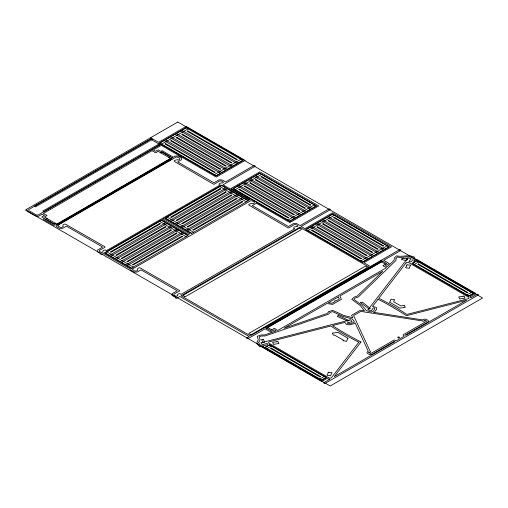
<?xml version="1.0" encoding="UTF-8"?>
<svg xmlns="http://www.w3.org/2000/svg" width="508" height="508" viewBox="0 0 508 508"><rect width="100%" height="100%" fill="white"/><g stroke="black" fill="none" stroke-linecap="round" stroke-linejoin="round"><path stroke-width="0.76" d="M401.987 258.705L401.714 259.302M401.961 258.566C410.762 257.213 408.318 262.166 401.695 259.436M261.76 339.503L263.595 339.35M263.589 339.477L264.408 342.278L263.315 342.748L262.7 342.525L261.791 339.649M186.182 127.864L181.928 130.321L238.335 162.884L242.589 160.433M161.303 144.342L188.068 128.886M214.052 174.796L240.817 159.341M234.925 189.827L261.684 174.371M287.668 220.281L314.433 204.826M307.689 230.708L334.455 215.259M360.439 261.163L387.204 245.713M266.637 328.257L382.715 261.239M266.713 348.742L271.71 345.859M413.976 264.624L418.973 261.741M319.462 379.197L324.46 376.314M466.725 295.078L471.722 292.195M385.489 264.185L381.552 261.912A0.845 0.489 0 0 1 381.095 261.836L267.672 327.317A0.845 0.489 0 0 1 267.799 327.584L271.742 329.857M150.597 137.725L158.579 142.335L186.182 126.397L245.129 160.433L216.256 177.101L161.315 145.377L153.365 149.968L155.658 151.289L158.159 149.847L160.814 151.384L162.065 150.66L172.726 156.82L171.482 157.537L172.085 157.886L175.241 156.064L178.321 156.064L181.534 157.918L181.534 159.696L177.711 161.9L213.925 182.804L218.992 179.876L222.066 179.876L225.565 181.896L253.536 165.748A0.895 0.521 0 0 1 254.806 165.748A0.895 0.521 0 0 1 254.806 166.478L223.037 184.823L249.371 200.019L250.082 199.612L230.93 188.551L259.798 171.882L318.745 205.918L289.877 222.58L256.375 203.238L252.286 205.6L288.5 226.505L293.567 223.577L296.64 223.577L300.139 225.596L328.67 209.125A0.895 0.521 0 0 1 329.94 209.125A0.895 0.521 0 0 1 329.94 209.855L301.13 226.485L304.971 228.702L332.569 212.769L391.516 246.799L363.918 262.738L370.459 266.51L399.263 249.879A0.895 0.521 0 0 1 400.533 249.879A0.895 0.521 0 0 1 400.533 250.615L383.692 260.337L389.198 263.512L385.534 265.627L387.401 266.706L394.195 260.115L394.24 258.07L396.526 255.854C402.628 257.404 408.737 254.102 414.636 257.232L415.017 259.404L413.575 261.277L416.77 259.436L475.717 293.465L470.198 296.653A3.562 2.057 0 0 1 470.833 297.783L476.739 294.386A0.895 0.521 0 0 1 478.066 294.348A0.895 0.521 0 0 1 478.003 295.116L325.31 383.267A0.895 0.521 0 0 1 324.041 383.267A0.895 0.521 0 0 1 324.041 382.537L329.902 379.152A3.562 2.057 0 0 1 328.231 378.873L327.228 378.295L321.666 381.502L262.719 347.472L263.811 346.843L259.62 346.729L256.915 343.211L257.061 341.954L258.28 339.82L257.232 336.277L261.074 334.956L264.611 334.931L276.2 330.949L274.295 329.851L270.631 331.965L265.125 328.79L248.285 338.512A0.895 0.521 0 0 1 247.015 338.512A0.895 0.521 0 0 1 247.015 337.782L249.168 336.537L179.845 296.513L176.981 298.164A0.845 0.489 0 0 1 175.831 298.19A0.845 0.489 0 0 1 175.717 297.529L172.136 295.459L172.136 293.688L177.209 290.76L140.995 269.856L137.179 272.059L134.099 272.059L130.886 270.205L130.886 269.284L103.499 253.473L102.089 254.286A0.845 0.489 0 0 1 100.94 254.305A0.845 0.489 0 0 1 100.825 253.644L97.561 251.758L97.561 249.987L102.635 247.059L66.421 226.155L62.605 228.359L59.531 228.359L56.312 226.505L56.312 225.33L55.188 224.676L53.937 225.4L43.275 219.24L44.526 218.523L41.866 216.986L44.367 215.544L42.075 214.224L38.513 216.281L35.268 215.779L27.394 211.233L26.524 209.359M248.101 200.755L243.846 198.304L187.446 230.867L191.694 233.318M219.564 186.392L246.329 201.847M166.814 216.846L193.58 232.296M187.82 235.56L183.572 233.102L127.165 265.671L131.413 268.122M159.283 221.196L186.049 236.645M106.534 251.651L133.299 267.1M58.109 225.158L58.109 226.073L60.274 227.324L61.862 227.324L63.278 226.505C61.792 225.546 64.23 223.272 65.78 224.314L105.035 246.837L105.004 247.301L99.358 250.412L99.358 251.333L101.524 252.578L103.111 252.12C101.333 251.212 105.289 248.742 106.439 250.673L220.186 185.001C216.814 184.588 221.145 181.991 222.695 183.083L223.488 182.162L221.323 180.918L219.735 180.918L214.351 184.169L213.538 184.194L174.53 161.531C172.631 161.08 177.152 158.915 178.314 160.083L179.737 159.264L179.737 158.35L177.571 157.099L175.984 157.099L58.109 225.158M132.683 268.859L132.683 269.773L134.842 271.024L136.43 271.024L137.852 270.199C136.354 269.259 138.792 267.005 140.354 268.014L179.603 290.538L179.578 291.001L173.933 294.113L173.933 295.034L176.098 296.278L177.686 295.821C175.92 294.951 179.819 292.437 181.007 294.373L294.761 228.702C291.401 228.263 295.726 225.692 297.263 226.784L298.063 225.863L295.897 224.619L294.31 224.619L288.925 227.87L288.131 227.901L249.104 205.232C247.206 204.711 251.771 202.641 252.889 203.784L254.311 202.965L254.311 202.051L252.146 200.8L250.558 200.8L132.683 268.859M368.751 352.571L370.694 353.562L394.164 340.011L395.084 340.214A1.06 0.61 0 0 0 395.834 340.652A1.06 0.61 0 0 0 396.862 340.493L403.911 336.423A1.06 0.61 0 0 0 403.447 335.401L403.003 334.918L426.682 321.177L425.075 320.18L424.275 320.637A0.679 0.394 0 0 1 424.047 321.183A0.679 0.394 0 0 1 423.107 321.05L360.832 311.417L353.6 315.595L370.281 351.549A0.679 0.394 0 0 1 370.51 352.088A0.679 0.394 0 0 1 369.576 352.222L368.757 352.546M338.004 315.773L337.325 316.465L347.815 321.139L349.098 320.643L338.722 315.589L338.01 315.741M396.03 258.362L395.986 260.407L358.311 296.983L355.238 297.98L353.822 299.345L362.09 305.41L366.611 310.788L371.405 311.976L373.164 311.233L374.802 309.105L374.631 308.153L373.361 307.823L371.767 309.893A0.832 0.483 0 0 1 371.405 310.54A0.832 0.483 0 0 1 370.288 310.331L368.967 309.994A0.832 0.483 0 0 1 367.951 309.658A0.832 0.483 0 0 1 368.535 309.067L407.295 258.705A0.832 0.483 0 0 1 407.657 258.058A0.832 0.483 0 0 1 408.775 258.267L410.096 258.604A0.832 0.483 0 0 1 411.112 258.947A0.832 0.483 0 0 1 410.528 259.531L408.934 261.601L410.21 261.931L411.543 261.366L413.182 259.239L412.953 257.937C407.892 255.251 402.673 258.534 397.44 256.997L396.03 258.362M360.597 302.73L368.973 308.82L370.395 308.432L362.287 302.127L360.597 302.711M184.658 296.456L185.42 296.653L301.098 229.775C302.387 229.362 299.345 227.819 298.894 228.505L182.944 295.402L184.658 296.456M250.527 334.48L251.289 334.677L366.966 267.805C368.262 267.367 365.138 265.875 364.763 266.51L248.812 333.432L250.527 334.48M389.719 302.222L399.663 308.108L404.228 307.499A0.686 0.394 0 0 0 405.162 307.353A0.686 0.394 0 0 0 404.901 306.813L404.489 305.93A0.686 0.394 0 0 0 404.254 305.391A0.686 0.394 0 0 0 403.32 305.524L400.831 305.911L393.598 301.733L394.265 300.298A0.686 0.394 0 0 0 394.5 299.758A0.686 0.394 0 0 0 393.567 299.625L392.036 299.383A0.686 0.394 0 0 0 391.103 299.231A0.686 0.394 0 0 0 390.849 299.777L389.719 302.222M258.839 342.151L258.737 343.027L260.839 345.757L263.087 345.891L266.77 344.945L267.754 344.176L267.189 343.44L263.601 344.361A0.832 0.483 0 0 1 262.585 344.697A0.832 0.483 0 0 1 261.995 344.113L261.41 343.351A0.832 0.483 0 0 1 261.048 342.703A0.832 0.483 0 0 1 262.166 342.494L349.396 320.116A0.832 0.483 0 0 1 350.418 319.78A0.832 0.483 0 0 1 351.003 320.364L351.587 321.126A0.832 0.483 0 0 1 351.949 321.774A0.832 0.483 0 0 1 350.831 321.983L347.25 322.904L347.815 323.634L349.46 323.736L353.143 322.79L354.438 321.774L352.381 319.005L343.059 316.395L332.562 311.62L330.194 312.439L328.466 314.217L265.113 335.966L261.576 335.991L259.213 336.804L260.128 339.903L258.839 342.151M347.91 338.22L346.78 340.697A0.686 0.394 0 0 1 346.526 341.236A0.686 0.394 0 0 1 345.592 341.084L344.062 340.849A0.686 0.394 0 0 1 343.129 340.716A0.686 0.394 0 0 1 343.364 340.17L334.308 334.943A0.686 0.394 0 0 1 333.375 335.083A0.686 0.394 0 0 1 333.14 334.543L332.727 333.661A0.686 0.394 0 0 1 332.467 333.121A0.686 0.394 0 0 1 333.4 332.975L337.96 332.359L347.91 338.22M328.231 372.77L327.343 374.688A0.679 0.394 0 0 0 327.114 375.234A0.679 0.394 0 0 0 328.047 375.368L329.578 375.596A0.679 0.394 0 0 0 330.505 375.742A0.679 0.394 0 0 0 330.765 375.209L331.654 373.291A0.679 0.394 0 0 0 331.883 372.745A0.679 0.394 0 0 0 330.943 372.618L329.425 372.383A0.679 0.394 0 0 0 328.498 372.237A0.679 0.394 0 0 0 328.231 372.77M406.864 265.265L405.975 267.183A0.679 0.394 0 0 0 405.746 267.722A0.679 0.394 0 0 0 406.686 267.856L408.203 268.084A0.679 0.394 0 0 0 409.13 268.23A0.679 0.394 0 0 0 409.397 267.703L410.286 265.779A0.679 0.394 0 0 0 410.515 265.24A0.679 0.394 0 0 0 409.581 265.106L408.051 264.878A0.679 0.394 0 0 0 407.124 264.725A0.679 0.394 0 0 0 406.864 265.265M378.041 299.269L372.497 306.47L376.314 307.448L376.638 309.277L374.612 311.906L373.628 312.318L422.777 319.926A2.324 1.346 0 0 1 426.542 319.519L427.85 320.275A2.153 1.238 0 0 1 427.85 322.028L405.422 334.982A2.857 1.651 0 0 1 405.784 335.337L466.535 300.266L406.464 315.678C397.192 309.74 387.915 304.222 378.041 299.269M405.987 262.96L378.822 298.253C388.525 303.2 397.796 308.489 406.864 314.439L467.989 298.761A1.765 1.022 0 0 0 468.801 297.313L408.495 262.496A1.765 1.022 0 0 0 405.987 262.96M358.807 342.221L331.641 377.507A1.765 1.022 0 0 1 329.133 377.977L268.827 343.16A1.765 1.022 0 0 1 269.64 341.713L330.765 326.028C339.833 331.978 349.104 337.268 358.807 342.221M360.947 341.986L334.296 376.612L394.983 341.573A2.857 1.651 0 0 1 394.36 341.363L371.983 354.286A2.153 1.238 0 0 1 368.941 354.286L367.64 353.53A2.324 1.346 0 0 1 368.332 351.358L355.155 322.961L354.311 323.621L349.758 324.79L346.596 324.606L344.9 322.402L332.524 325.577C341.674 331.673 351.161 336.855 360.947 341.986M328.86 311.69L327.139 313.468L284.086 328.244L326.911 303.524L332.594 304.394L341.433 299.288L339.928 296.005L382.746 271.285L357.149 296.139L354.07 297.136L351.784 299.352L360.236 305.549L364.484 310.909L360.299 310.261L351.593 315.284L352.73 317.722L343.992 315.5L332.702 310.369L328.86 311.69M177.8 122.022L25.4 210.007L330.2 385.978L482.6 297.993L177.8 122.022M151.238 138.697L34.385 206.159L35.573 206.851L152.432 139.382L151.238 138.697M150.597 139.192L28.524 209.671L29 210.693L36.201 214.846L37.973 215.125L160.045 144.647L150.597 139.192M186.004 127.698L159.239 143.148L216.116 175.984L242.881 160.534L186.004 127.698M164.103 140.614L159.849 143.066L216.256 175.635L220.51 173.177L164.103 140.614M169.621 137.427L165.373 139.878L221.78 172.447L226.028 169.989L169.621 137.427M175.139 134.239L170.891 136.69L227.298 169.259L231.546 166.808L175.139 134.239M180.657 131.051L176.409 133.509L232.816 166.072L237.065 163.62L180.657 131.051M159.715 143.586L42.856 211.055L44.05 211.741L160.903 144.272L159.715 143.586M152.095 150.698L43.345 213.487L46.063 215.055A0.845 0.489 0 0 1 46.907 215.544A0.845 0.489 0 0 1 46.063 216.027L44.406 216.986L46.222 218.034A0.845 0.489 0 0 1 47.066 218.523A0.845 0.489 0 0 1 46.222 219.005L45.815 219.24L53.937 223.933L54.35 223.698A0.845 0.489 0 0 1 55.188 223.209A0.845 0.489 0 0 1 56.032 223.698L57.061 224.295L170.815 158.623L169.78 158.026A0.845 0.489 0 0 1 168.942 157.537A0.845 0.489 0 0 1 169.78 157.055L170.186 156.82L162.065 152.127L161.658 152.362A0.845 0.489 0 0 1 160.814 152.844A0.845 0.489 0 0 1 159.969 152.362L158.159 151.314L156.502 152.273A0.845 0.489 0 0 1 155.658 152.756A0.845 0.489 0 0 1 154.813 152.273L152.095 150.698M165.779 143.675L165.157 144.037L214.579 172.574L215.208 172.212L165.779 143.675M171.298 140.487L170.675 140.849L220.097 169.386L220.726 169.024L171.298 140.487M176.822 137.3L176.193 137.662L225.622 166.199L226.244 165.837L176.822 137.3M182.34 134.112L181.718 134.474L231.14 163.011L231.762 162.649L182.34 134.112M187.858 130.931L187.236 131.286L236.658 159.823L237.287 159.461L187.858 130.931M46.812 218.376L45.441 219.17L54.064 224.149L55.442 223.355L46.812 218.376M161.938 151.911L160.566 152.705L169.189 157.683L170.561 156.889L161.938 151.911M170.898 158.236L56.394 224.339L57.588 225.031L172.085 158.921L170.898 158.236M161.347 220.002L104.47 252.838L131.235 268.294L188.112 235.458L161.347 220.002M221.628 185.204L164.751 218.04L191.516 233.489L248.393 200.654L221.628 185.204M163.773 218.669L162.439 219.437L188.455 234.455L189.789 233.686L163.773 218.669M161.487 220.358L105.086 252.921L109.334 255.378L165.741 222.809L161.487 220.358M221.767 185.553L165.36 218.123L169.615 220.574L226.022 188.004L221.767 185.553M159.81 223.418L110.388 251.955L111.011 252.311L160.439 223.78L159.81 223.418M220.091 188.614L170.663 217.151L171.291 217.513L220.713 188.976L220.091 188.614M167.011 223.545L110.604 256.108L114.852 258.566L171.26 225.996L167.011 223.545M227.292 188.741L170.885 221.304L175.133 223.761L231.54 191.192L227.292 188.741M165.335 226.606L115.907 255.137L116.535 255.499L165.957 226.968L165.335 226.606M225.609 191.802L176.187 220.339L176.809 220.701L226.238 192.164L225.609 191.802M259.626 173.184L232.861 188.633L289.731 221.469L316.497 206.019L259.626 173.184M237.719 186.099L233.47 188.551L289.877 221.12L294.126 218.662L237.719 186.099M243.237 182.912L238.989 185.363L295.396 217.932L299.644 215.475L243.237 182.912M248.761 179.724L244.507 182.175L300.914 214.744L305.168 212.287L248.761 179.724M254.279 176.536L250.031 178.987L306.438 211.557L310.686 209.099L254.279 176.536M259.798 173.349L255.549 175.806L311.956 208.369L316.205 205.918L259.798 173.349M172.529 226.727L116.122 259.296L120.371 261.747L176.778 229.184L172.529 226.727M232.81 191.929L176.403 224.492L180.651 226.949L237.058 194.38L232.81 191.929M239.401 189.16L238.773 189.522L288.201 218.053L288.823 217.697L239.401 189.16M244.919 185.972L244.291 186.334L293.719 214.871L294.342 214.509L244.919 185.972M250.438 182.785L249.815 183.147L299.237 211.684L299.866 211.322L250.438 182.785M255.956 179.597L255.334 179.959L304.756 208.496L305.384 208.134L255.956 179.597M261.48 176.409L260.852 176.771L310.28 205.308L310.902 204.946L261.48 176.409M170.853 229.794L121.425 258.324L122.053 258.686L171.475 230.149L170.853 229.794M231.127 194.989L181.705 223.526L182.328 223.888L231.756 195.351L231.127 194.989M178.048 229.914L121.641 262.484L125.895 264.935L182.302 232.372L178.048 229.914M238.328 195.116L181.921 227.679L186.176 230.137L242.576 197.568L238.328 195.116M176.371 232.975L126.949 261.512L127.572 261.874L177 233.337L176.371 232.975M236.652 198.177L187.223 226.714L187.852 227.076L237.274 198.539L236.652 198.177M181.896 236.163L132.467 264.7L133.096 265.062L182.518 236.525L181.896 236.163M242.17 201.365L192.748 229.902L193.37 230.257L242.799 201.727L242.17 201.365M299.86 227.222L181.115 295.783L250.438 335.807L369.189 267.246L299.86 227.222M332.391 214.065L305.632 229.521L362.502 262.357L389.268 246.901L332.391 214.065M310.49 226.981L306.241 229.438L362.649 262.001L366.897 259.55L310.49 226.981M316.008 223.793L311.76 226.251L368.167 258.813L372.415 256.362L316.008 223.793M321.532 220.612L317.278 223.063L373.685 255.626L377.933 253.174L321.532 220.612M327.05 217.424L322.802 219.875L379.203 252.444L383.457 249.987L327.05 217.424M332.569 214.236L328.32 216.687L384.727 249.257L388.976 246.799L332.569 214.236M312.166 230.048L311.544 230.403L360.966 258.94L361.594 258.578L312.166 230.048M317.69 226.86L317.062 227.222L366.49 255.753L367.113 255.391L317.69 226.86M323.209 223.672L322.586 224.034L372.008 252.565L372.631 252.209L323.209 223.672M328.727 220.485L328.105 220.847L377.527 249.384L378.155 249.022L328.727 220.485M334.251 217.297L333.623 217.659L383.051 246.196L383.673 245.834L334.251 217.297M381.552 260.56L265.462 327.584L270.58 330.53L273.52 328.835A0.845 0.489 0 0 1 274.466 328.416A0.845 0.489 0 0 1 275.19 328.962L277.749 330.441L386.499 267.653L383.94 266.173A0.845 0.489 0 0 1 382.994 265.76A0.845 0.489 0 0 1 383.718 265.214L386.664 263.512L381.552 260.56M338.36 296.907L328.378 302.673L332.054 303.238L335.058 301.498A0.895 0.521 0 0 1 335.058 300.768A0.895 0.521 0 0 1 336.328 300.768L339.338 299.034L338.36 296.907M269.653 344.665L264.649 347.555L321.526 380.39L326.523 377.501L269.653 344.665M269.507 345.021L265.259 347.472L321.666 380.041L325.914 377.584L269.507 345.021M416.916 260.547L411.912 263.436L468.789 296.272L473.786 293.383L416.916 260.547M416.77 260.902L412.521 263.354L468.928 295.916L473.177 293.465L416.77 260.902M271.189 348.082L270.561 348.444L319.989 376.974L320.611 376.619L271.189 348.082M418.452 263.963L417.824 264.325L467.252 292.856L467.874 292.5L418.452 263.963M463.105 296.278L459.778 296.793A0.679 0.394 0 0 0 458.857 296.945A0.679 0.394 0 0 0 459.118 297.478L459.511 298.355A0.679 0.394 0 0 0 459.74 298.894A0.679 0.394 0 0 0 460.68 298.767L464.007 298.253A0.679 0.394 0 0 0 464.934 298.101A0.679 0.394 0 0 0 464.674 297.567L464.274 296.685A0.679 0.394 0 0 0 464.045 296.145A0.679 0.394 0 0 0 463.105 296.278M276.949 341.706L273.621 342.221A0.679 0.394 0 0 0 272.694 342.367A0.679 0.394 0 0 0 272.955 342.906L273.355 343.789A0.679 0.394 0 0 0 273.583 344.329A0.679 0.394 0 0 0 274.523 344.195L277.844 343.681A0.679 0.394 0 0 0 278.771 343.529A0.679 0.394 0 0 0 278.511 342.995L278.117 342.119A0.679 0.394 0 0 0 277.889 341.573A0.679 0.394 0 0 0 276.949 341.706M398.196 337.89A0.883 0.508 0 0 0 399.523 337.445A0.883 0.508 0 0 0 398.196 337.007A0.883 0.508 0 0 0 398.196 337.89"/></g></svg>
